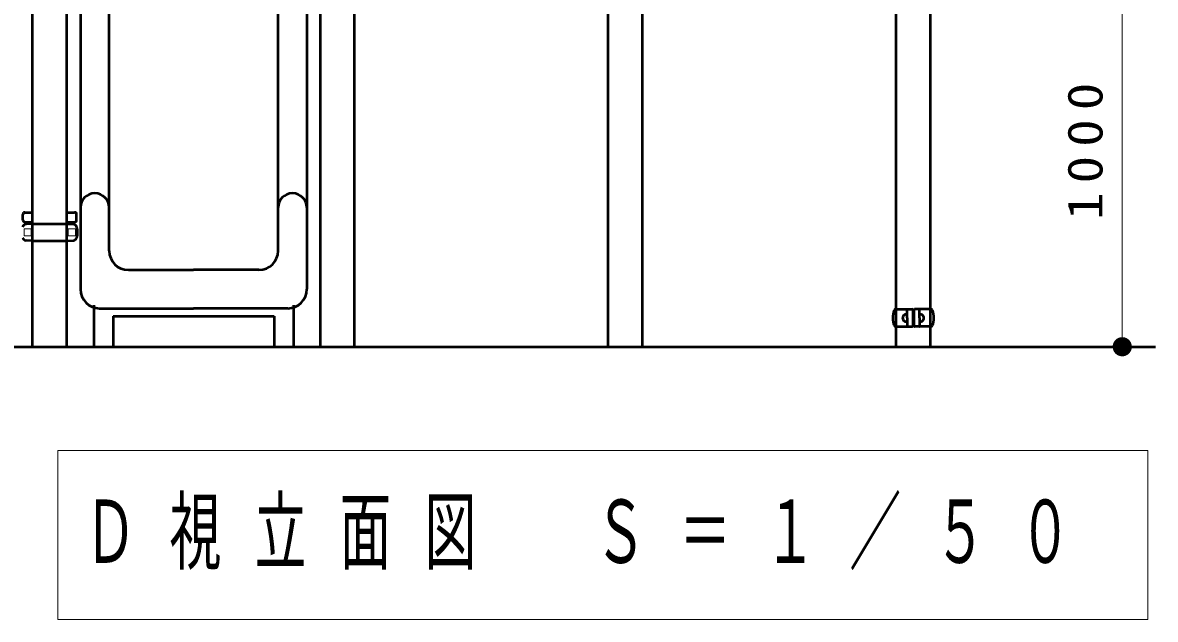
# Model space of a CAD drawing. Units: millimetres on the paper, scale 1:50. Extents: x -365 to 0, y -594 to 257.
# Drawn here: x -116.3 to -57.2, y -148 to -116.9 of the extents above; entities that cross this region are included whole.
import ezdxf

# ---------------------------------------------------------------- set-up
doc = ezdxf.new("R2010")
doc.units = ezdxf.units.MM
doc.layers.add('LY_1', color=140, linetype='Continuous', lineweight=50)
doc.styles.add('ＭＳ ゴシック', font='')
doc.styles.get('ＭＳ ゴシック').set_extended_font_data('MS Gothic')

# ---------------------------------------------------------------- blocks, each defined once
blk = doc.blocks.new('filled_dot')
at = {"color": 0, "linetype": 'Continuous', "lineweight": -2, "const_width": 1.25}
blk.add_lwpolyline([(-0.625, 0, 1), (0.625, 0, 1)], format="xyb", close=True, dxfattribs=at)

msp = doc.modelspace()

# ---------------------------------------------------------------- linework, layer by layer
at = {"layer": 'LY_1'}
for p, q in [((-100.735, -133.773), (-100.735, -62.203)), ((-98.953, -133.773), (-98.953, -62.203)), ((-115.735, -133.773), (-115.735, -74.203)), ((-113.953, -133.773), (-113.953, -74.203)), ((-85.735, -133.773), (-85.735, -94.193)), ((-83.953, -133.773), (-83.953, -94.193)), ((-70.735, -133.773), (-70.735, -94.193)), ((-68.953, -133.773), (-68.953, -94.193)), ((-113.244, -98.523), (-113.244, -130.773)), ((-111.744, -128.773), (-111.744, -98.423)), ((-102.944, -128.773), (-102.944, -98.423)), ((-101.444, -98.523), (-101.444, -130.773)), ((-116.244, -127.173), (-116.244, -126.873)), ((-116.144, -126.773), (-115.735, -126.773)), ((-113.953, -126.773), (-113.544, -126.773)), ((-113.444, -127.173), (-113.444, -126.873)), ((-116.144, -127.273), (-115.735, -127.273)), ((-115.764, -127.362), (-116.079, -127.39)), ((-115.764, -127.362), (-113.923, -127.362)), ((-115.735, -127.362), (-113.953, -127.362)), ((-113.953, -127.273), (-113.544, -127.273)), ((-113.924, -127.362), (-113.608, -127.388)), ((-115.764, -128.262), (-116.079, -128.235)), ((-115.764, -128.262), (-113.923, -128.262)), ((-113.924, -128.262), (-113.608, -128.237)), ((-110.744, -129.773), (-107.344, -129.773)), ((-103.944, -129.773), (-107.344, -129.773)), ((-112.544, -131.6), (-112.544, -133.773)), ((-102.144, -131.6), (-102.144, -133.773)), ((-112.244, -131.773), (-107.344, -131.773)), ((-111.544, -132.173), (-111.544, -133.773)), ((-111.544, -132.173), (-103.144, -132.173)), ((-102.444, -131.773), (-107.344, -131.773)), ((-103.144, -132.173), (-103.144, -133.773)), ((-70.766, -131.823), (-69.914, -131.823)), ((-70.169, -132.087), (-70.209, -132.086)), ((-70.169, -132.273), (-70.169, -131.843)), ((-69.874, -131.863), (-69.874, -132.683)), ((-69.814, -131.863), (-69.814, -132.683)), ((-68.922, -131.823), (-69.774, -131.823)), ((-69.519, -132.273), (-69.519, -131.843)), ((-69.519, -132.087), (-69.479, -132.086)), ((-70.764, -132.723), (-69.914, -132.723)), ((-70.169, -132.459), (-70.209, -132.46)), ((-70.169, -132.273), (-70.169, -132.703)), ((-68.922, -132.723), (-69.774, -132.723)), ((-69.519, -132.273), (-69.519, -132.703)), ((-69.519, -132.459), (-69.479, -132.46))]:
    msp.add_line(p, q, dxfattribs=at)
at = {"layer": 'LY_1', "color": 7, "lineweight": 13}
for p, q in [((-58.953, -113.773), (-58.953, -133.773)), ((-115.809, -127.627), (-116.179, -127.627)), ((-116.179, -127.997), (-116.179, -127.627)), ((-115.809, -127.997), (-116.179, -127.997)), ((-113.879, -127.627), (-113.509, -127.627)), ((-113.879, -127.997), (-113.509, -127.997)), ((-113.509, -127.997), (-113.509, -127.627)), ((-58.229, -133.773), (-59.953, -133.773)), ((-114.426, -139.182), (-114.426, -147.982)), ((-57.626, -139.182), (-114.426, -139.182)), ((-57.626, -147.982), (-57.626, -139.182)), ((-114.426, -147.982), (-57.626, -147.982))]:
    msp.add_line(p, q, dxfattribs=at)
at = {"layer": 'LY_1', "color": 7}
msp.add_line((-121.776, -133.773), (-57.229, -133.773), dxfattribs=at)
at = {"layer": 'LY_1'}
for centre, radius, start, end in [((-112.494, -126.523), 0.75, 0, 180), ((-102.194, -126.523), 0.75, 0, 180), ((-116.144, -126.873), 0.1, 90, 180), ((-113.544, -126.873), 0.1, 0, 90), ((-116.062, -127.589), 0.2, 95, 163.80375), ((-116.144, -127.173), 0.1, 180, 270), ((-113.626, -127.589), 0.2, 16.19625, 85), ((-113.544, -127.173), 0.1, 270, 0), ((-114.394, -127.812), 1, 343.80375, 16.19625), ((-116.062, -128.035), 0.2, 196.19625, 265), ((-113.626, -128.035), 0.2, 275, 343.80375), ((-110.744, -128.773), 1, 180, 270), ((-103.944, -128.773), 1, 270, 0), ((-112.244, -130.773), 1, 180, 270), ((-102.444, -130.773), 1, 270, 0), ((-69.792, -132.273), 1.122, 159.19706, 200.80294), ((-70.766, -131.903), 0.08, 90, 159.19706), ((-70.215, -132.273), 0.187, 88, 272), ((-70.149, -131.843), 0.02, 90, 180), ((-69.914, -131.863), 0.04, 0, 90), ((-69.774, -131.863), 0.04, 90, 180), ((-69.539, -131.843), 0.02, 0, 90), ((-69.472, -132.273), 0.187, 268, 92), ((-68.922, -131.903), 0.08, 20.80294, 90), ((-69.896, -132.273), 1.122, 339.19706, 20.80294), ((-70.766, -132.643), 0.08, 200.80294, 270), ((-70.149, -132.703), 0.02, 180, 270), ((-69.914, -132.683), 0.04, 270, 0), ((-69.774, -132.683), 0.04, 180, 270), ((-69.539, -132.703), 0.02, 270, 0), ((-68.922, -132.643), 0.08, 270, 339.19706)]:
    msp.add_arc(centre, radius, start, end, dxfattribs=at)
at = {"layer": 'LY_1', "color": 7, "lineweight": 13}
for centre, start, end in [((-118.369, -127.812), 355.87048, 4.12952), ((-111.318, -127.812), 175.87048, 184.12952)]:
    msp.add_arc(centre, 2.567, start, end, dxfattribs=at)

# ---------------------------------------------------------------- block references
at = {"layer": 'LY_1', "color": 7, "lineweight": 13, "xscale": 0.4, "yscale": 0.4, "rotation": 90}
msp.add_blockref('filled_dot', (-58.953, -133.773), dxfattribs=at)

# ---------------------------------------------------------------- texts
at = {"layer": 'LY_1', "color": 7, "insert": (-59.953, -123.352), "char_height": 1.833, "attachment_point": 8, "rotation": 90, "style": 'ＭＳ ゴシック'}
msp.add_mtext('\\T1.33;\\W1.15;1000', dxfattribs=at)
at = {"layer": 'LY_1', "color": 7, "insert": (-113.026, -143.582), "char_height": 3.299, "attachment_point": 4, "style": 'ＭＳ ゴシック'}
msp.add_mtext('\\T1.64;\\W0.6;Ｄ視立面図\u3000Ｓ＝１／５０', dxfattribs=at)

doc.saveas('drawing.dxf')
